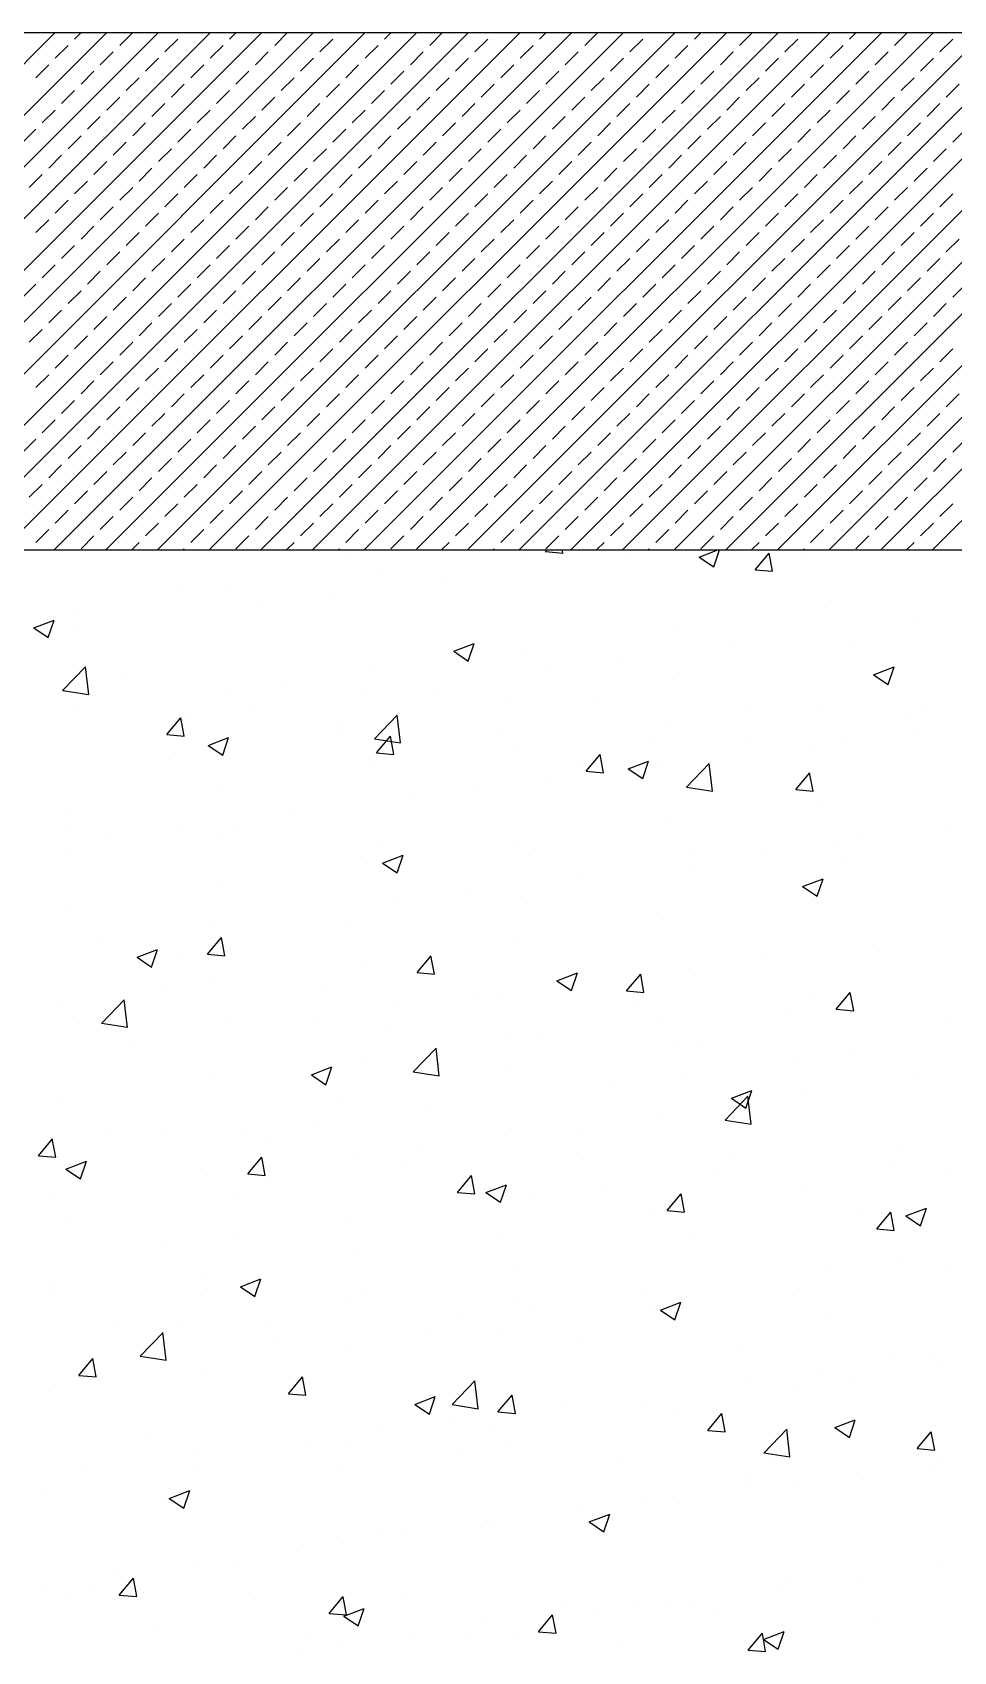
# Model space of a CAD drawing. Header units: millimetres. Extents: x 43168.9 to 43194.6, y -25545.1 to -25543.4.
# Drawn here: x 43181.8772 to 43181.9413, y -25544.8592 to -25544.7466 of the extents above; entities that cross this region are included whole.
import ezdxf

# ---------------------------------------------------------------- set-up
doc = ezdxf.new("R2010")
doc.units = ezdxf.units.MM
doc.header["$LTSCALE"] = 200
doc.linetypes.add('kesit_$0$HIDDEN2', pattern=[0.1875, 0.125, -0.0625])
for name, color, linetype in [('kesit_$0$izd-alt_sgh', 8, 'kesit_$0$HIDDEN2'), ('kolon-b.a_sgh', 6, 'Continuous'), ('tarama-betonarme_sgh', 223, 'Continuous'), ('tarama-zemin_sgh', 197, 'Continuous')]:
    doc.layers.add(name, color=color, linetype=linetype)

msp = doc.modelspace()

# ---------------------------------------------------------------- linework, layer by layer
at = {"layer": 'kesit_$0$izd-alt_sgh'}
msp.add_line((43181.05362, -25544.74656), (43183.01231, -25544.74656), dxfattribs=at)
at = {"layer": 'kolon-b.a_sgh'}
for p, q in [((43181.82564, -25544.74656), (43182.21364, -25544.74656)), ((43181.82564, -25544.78256), (43182.21364, -25544.78256))]:
    msp.add_line(p, q, dxfattribs=at)
at = {"layer": 'tarama-betonarme_sgh'}
for p, q in [((43181.84282, -25544.78256), (43181.87882, -25544.74656)), ((43181.84641, -25544.78256), (43181.88241, -25544.74656)), ((43181.85, -25544.78256), (43181.886, -25544.74656)), ((43181.8536, -25544.78256), (43181.8896, -25544.74656)), ((43181.85719, -25544.78256), (43181.89319, -25544.74656)), ((43181.86078, -25544.78256), (43181.89678, -25544.74656)), ((43181.86437, -25544.78256), (43181.90037, -25544.74656)), ((43181.86796, -25544.78256), (43181.90396, -25544.74656)), ((43181.87156, -25544.78256), (43181.90756, -25544.74656)), ((43181.87515, -25544.78256), (43181.91115, -25544.74656)), ((43181.87874, -25544.78256), (43181.91474, -25544.74656)), ((43181.88016, -25544.74702), (43181.88061, -25544.74656)), ((43181.88233, -25544.78256), (43181.91833, -25544.74656)), ((43181.8833, -25544.74747), (43181.8842, -25544.74657)), ((43181.88592, -25544.78256), (43181.92192, -25544.74656)), ((43181.88779, -25544.74657), (43181.8878, -25544.74656)), ((43181.88952, -25544.78256), (43181.92552, -25544.74656)), ((43181.89093, -25544.74702), (43181.89139, -25544.74656)), ((43181.89311, -25544.78256), (43181.92911, -25544.74656)), ((43181.89408, -25544.74747), (43181.89497, -25544.74657)), ((43181.8967, -25544.78256), (43181.9327, -25544.74656)), ((43181.89857, -25544.74657), (43181.89858, -25544.74656)), ((43181.90029, -25544.78256), (43181.93629, -25544.74656)), ((43181.90171, -25544.74702), (43181.90217, -25544.74656)), ((43181.90388, -25544.78256), (43181.93988, -25544.74656)), ((43181.90485, -25544.74747), (43181.90575, -25544.74657)), ((43181.90748, -25544.78256), (43181.94348, -25544.74656)), ((43181.90934, -25544.74657), (43181.90935, -25544.74656)), ((43181.91107, -25544.78256), (43181.94707, -25544.74656)), ((43181.91249, -25544.74702), (43181.91294, -25544.74656)), ((43181.91466, -25544.78256), (43181.95066, -25544.74656)), ((43181.91563, -25544.74747), (43181.91653, -25544.74657)), ((43181.91825, -25544.78256), (43181.95425, -25544.74656)), ((43181.92012, -25544.74657), (43181.92013, -25544.74656)), ((43181.92184, -25544.78256), (43181.95784, -25544.74656)), ((43181.92326, -25544.74702), (43181.92372, -25544.74656)), ((43181.92544, -25544.78256), (43181.96144, -25544.74656)), ((43181.9264, -25544.74747), (43181.9273, -25544.74657)), ((43181.92903, -25544.78256), (43181.96503, -25544.74656)), ((43181.9309, -25544.74657), (43181.9309, -25544.74656)), ((43181.93262, -25544.78256), (43181.96862, -25544.74656)), ((43181.93404, -25544.74702), (43181.9345, -25544.74656)), ((43181.93621, -25544.78256), (43181.97221, -25544.74656)), ((43181.93718, -25544.74747), (43181.93808, -25544.74657)), ((43181.93981, -25544.78256), (43181.97581, -25544.74656)), ((43181.87881, -25544.74836), (43181.87971, -25544.74747)), ((43181.88195, -25544.74881), (43181.88285, -25544.74792)), ((43181.88644, -25544.74792), (43181.88734, -25544.74702)), ((43181.88959, -25544.74836), (43181.89048, -25544.74747)), ((43181.89273, -25544.74881), (43181.89363, -25544.74792)), ((43181.89722, -25544.74792), (43181.89812, -25544.74702)), ((43181.90036, -25544.74836), (43181.90126, -25544.74747)), ((43181.90351, -25544.74881), (43181.9044, -25544.74792)), ((43181.908, -25544.74792), (43181.90889, -25544.74702)), ((43181.91114, -25544.74836), (43181.91204, -25544.74747)), ((43181.91428, -25544.74881), (43181.91518, -25544.74792)), ((43181.91877, -25544.74792), (43181.91967, -25544.74702)), ((43181.92191, -25544.74836), (43181.92281, -25544.74747)), ((43181.92506, -25544.74881), (43181.92596, -25544.74792)), ((43181.92955, -25544.74792), (43181.93045, -25544.74702)), ((43181.93269, -25544.74836), (43181.93359, -25544.74747)), ((43181.93583, -25544.74881), (43181.93673, -25544.74792)), ((43181.94032, -25544.74792), (43181.94122, -25544.74702)), ((43181.87746, -25544.74971), (43181.87836, -25544.74881)), ((43181.8851, -25544.74926), (43181.88599, -25544.74836)), ((43181.88824, -25544.74971), (43181.88914, -25544.74881)), ((43181.89587, -25544.74926), (43181.89677, -25544.74836)), ((43181.89902, -25544.74971), (43181.89991, -25544.74881)), ((43181.90665, -25544.74926), (43181.90755, -25544.74836)), ((43181.90979, -25544.74971), (43181.91069, -25544.74881)), ((43181.91742, -25544.74926), (43181.91832, -25544.74836)), ((43181.92057, -25544.74971), (43181.92147, -25544.74881)), ((43181.9282, -25544.74926), (43181.9291, -25544.74836)), ((43181.93134, -25544.74971), (43181.93224, -25544.74881)), ((43181.93898, -25544.74926), (43181.93988, -25544.74836)), ((43181.88061, -25544.75016), (43181.8815, -25544.74926)), ((43181.88375, -25544.75061), (43181.88465, -25544.74971)), ((43181.88689, -25544.75106), (43181.88779, -25544.75016)), ((43181.89138, -25544.75016), (43181.89228, -25544.74926)), ((43181.89453, -25544.75061), (43181.89542, -25544.74971)), ((43181.89767, -25544.75106), (43181.89857, -25544.75016)), ((43181.90216, -25544.75016), (43181.90306, -25544.74926)), ((43181.9053, -25544.75061), (43181.9062, -25544.74971)), ((43181.90844, -25544.75106), (43181.90934, -25544.75016)), ((43181.91293, -25544.75016), (43181.91383, -25544.74926)), ((43181.91608, -25544.75061), (43181.91698, -25544.74971)), ((43181.91922, -25544.75106), (43181.92012, -25544.75016)), ((43181.92371, -25544.75016), (43181.92461, -25544.74926)), ((43181.92685, -25544.75061), (43181.92775, -25544.74971)), ((43181.93, -25544.75106), (43181.9309, -25544.75016)), ((43181.93449, -25544.75016), (43181.93539, -25544.74926)), ((43181.93763, -25544.75061), (43181.93853, -25544.74971)), ((43181.94077, -25544.75106), (43181.94167, -25544.75016)), ((43181.87926, -25544.75151), (43181.88016, -25544.75061)), ((43181.8824, -25544.75196), (43181.8833, -25544.75106)), ((43181.89003, -25544.75151), (43181.89093, -25544.75061)), ((43181.89318, -25544.75196), (43181.89408, -25544.75106)), ((43181.90081, -25544.75151), (43181.90171, -25544.75061)), ((43181.90395, -25544.75196), (43181.90485, -25544.75106)), ((43181.91159, -25544.75151), (43181.91249, -25544.75061)), ((43181.91473, -25544.75196), (43181.91563, -25544.75106)), ((43181.92236, -25544.75151), (43181.92326, -25544.75061)), ((43181.92551, -25544.75196), (43181.9264, -25544.75106)), ((43181.93314, -25544.75151), (43181.93404, -25544.75061)), ((43181.93628, -25544.75196), (43181.93718, -25544.75106)), ((43181.87791, -25544.75285), (43181.87881, -25544.75196)), ((43181.88105, -25544.7533), (43181.88195, -25544.75241)), ((43181.88554, -25544.75241), (43181.88644, -25544.75151)), ((43181.88869, -25544.75285), (43181.88959, -25544.75196)), ((43181.89183, -25544.7533), (43181.89273, -25544.75241)), ((43181.89632, -25544.75241), (43181.89722, -25544.75151)), ((43181.89946, -25544.75285), (43181.90036, -25544.75196)), ((43181.90261, -25544.7533), (43181.90351, -25544.75241)), ((43181.9071, -25544.75241), (43181.908, -25544.75151)), ((43181.91024, -25544.75285), (43181.91114, -25544.75196)), ((43181.91338, -25544.7533), (43181.91428, -25544.75241)), ((43181.91787, -25544.75241), (43181.91877, -25544.75151)), ((43181.92102, -25544.75285), (43181.92191, -25544.75196)), ((43181.92416, -25544.7533), (43181.92506, -25544.75241)), ((43181.92865, -25544.75241), (43181.92955, -25544.75151)), ((43181.93179, -25544.75285), (43181.93269, -25544.75196)), ((43181.93494, -25544.7533), (43181.93583, -25544.75241)), ((43181.93943, -25544.75241), (43181.94032, -25544.75151)), ((43181.87656, -25544.7542), (43181.87746, -25544.7533)), ((43181.8842, -25544.75375), (43181.8851, -25544.75285)), ((43181.88734, -25544.7542), (43181.88824, -25544.7533)), ((43181.89497, -25544.75375), (43181.89587, -25544.75285)), ((43181.89812, -25544.7542), (43181.89902, -25544.7533)), ((43181.90575, -25544.75375), (43181.90665, -25544.75285)), ((43181.90889, -25544.7542), (43181.90979, -25544.7533)), ((43181.91653, -25544.75375), (43181.91742, -25544.75285)), ((43181.91967, -25544.7542), (43181.92057, -25544.7533)), ((43181.9273, -25544.75375), (43181.9282, -25544.75285)), ((43181.93045, -25544.7542), (43181.93134, -25544.7533)), ((43181.93808, -25544.75375), (43181.93898, -25544.75285)), ((43181.94122, -25544.7542), (43181.94212, -25544.7533)), ((43181.87971, -25544.75465), (43181.88061, -25544.75375)), ((43181.88285, -25544.7551), (43181.88375, -25544.7542)), ((43181.88599, -25544.75555), (43181.88689, -25544.75465)), ((43181.89048, -25544.75465), (43181.89138, -25544.75375)), ((43181.89363, -25544.7551), (43181.89453, -25544.7542)), ((43181.89677, -25544.75555), (43181.89767, -25544.75465)), ((43181.90126, -25544.75465), (43181.90216, -25544.75375)), ((43181.9044, -25544.7551), (43181.9053, -25544.7542)), ((43181.90755, -25544.75555), (43181.90844, -25544.75465)), ((43181.91204, -25544.75465), (43181.91293, -25544.75375)), ((43181.91518, -25544.7551), (43181.91608, -25544.7542)), ((43181.91832, -25544.75555), (43181.91922, -25544.75465)), ((43181.92281, -25544.75465), (43181.92371, -25544.75375)), ((43181.92596, -25544.7551), (43181.92685, -25544.7542)), ((43181.9291, -25544.75555), (43181.93, -25544.75465)), ((43181.93359, -25544.75465), (43181.93449, -25544.75375)), ((43181.93673, -25544.7551), (43181.93763, -25544.7542)), ((43181.93988, -25544.75555), (43181.94077, -25544.75465)), ((43181.87836, -25544.756), (43181.87926, -25544.7551)), ((43181.8815, -25544.75645), (43181.8824, -25544.75555)), ((43181.88914, -25544.756), (43181.89003, -25544.7551)), ((43181.89228, -25544.75645), (43181.89318, -25544.75555)), ((43181.89991, -25544.756), (43181.90081, -25544.7551)), ((43181.90306, -25544.75645), (43181.90395, -25544.75555)), ((43181.91069, -25544.756), (43181.91159, -25544.7551)), ((43181.91383, -25544.75645), (43181.91473, -25544.75555)), ((43181.92147, -25544.756), (43181.92236, -25544.7551)), ((43181.92461, -25544.75645), (43181.92551, -25544.75555)), ((43181.93224, -25544.756), (43181.93314, -25544.7551)), ((43181.93539, -25544.75645), (43181.93628, -25544.75555)), ((43181.87701, -25544.75734), (43181.87791, -25544.75645)), ((43181.88016, -25544.75779), (43181.88105, -25544.7569)), ((43181.88465, -25544.7569), (43181.88554, -25544.756)), ((43181.88779, -25544.75734), (43181.88869, -25544.75645)), ((43181.89093, -25544.75779), (43181.89183, -25544.7569)), ((43181.89542, -25544.7569), (43181.89632, -25544.756)), ((43181.89857, -25544.75734), (43181.89946, -25544.75645)), ((43181.90171, -25544.75779), (43181.90261, -25544.7569)), ((43181.9062, -25544.7569), (43181.9071, -25544.756)), ((43181.90934, -25544.75734), (43181.91024, -25544.75645)), ((43181.91249, -25544.75779), (43181.91338, -25544.7569)), ((43181.91698, -25544.7569), (43181.91787, -25544.756)), ((43181.92012, -25544.75734), (43181.92102, -25544.75645)), ((43181.92326, -25544.75779), (43181.92416, -25544.7569)), ((43181.92775, -25544.7569), (43181.92865, -25544.756)), ((43181.9309, -25544.75734), (43181.93179, -25544.75645)), ((43181.93404, -25544.75779), (43181.93494, -25544.7569)), ((43181.93853, -25544.7569), (43181.93943, -25544.756)), ((43181.8833, -25544.75824), (43181.8842, -25544.75734)), ((43181.88644, -25544.75869), (43181.88734, -25544.75779)), ((43181.89408, -25544.75824), (43181.89497, -25544.75734)), ((43181.89722, -25544.75869), (43181.89812, -25544.75779)), ((43181.90485, -25544.75824), (43181.90575, -25544.75734)), ((43181.908, -25544.75869), (43181.90889, -25544.75779)), ((43181.91563, -25544.75824), (43181.91653, -25544.75734)), ((43181.91877, -25544.75869), (43181.91967, -25544.75779)), ((43181.9264, -25544.75824), (43181.9273, -25544.75734)), ((43181.92955, -25544.75869), (43181.93045, -25544.75779)), ((43181.93718, -25544.75824), (43181.93808, -25544.75734)), ((43181.94032, -25544.75869), (43181.94122, -25544.75779)), ((43181.87881, -25544.75914), (43181.87971, -25544.75824)), ((43181.88195, -25544.75959), (43181.88285, -25544.75869)), ((43181.8851, -25544.76004), (43181.88599, -25544.75914)), ((43181.88959, -25544.75914), (43181.89048, -25544.75824)), ((43181.89273, -25544.75959), (43181.89363, -25544.75869)), ((43181.89587, -25544.76004), (43181.89677, -25544.75914)), ((43181.90036, -25544.75914), (43181.90126, -25544.75824)), ((43181.90351, -25544.75959), (43181.9044, -25544.75869)), ((43181.90665, -25544.76004), (43181.90755, -25544.75914)), ((43181.91114, -25544.75914), (43181.91204, -25544.75824)), ((43181.91428, -25544.75959), (43181.91518, -25544.75869)), ((43181.91742, -25544.76004), (43181.91832, -25544.75914)), ((43181.92191, -25544.75914), (43181.92281, -25544.75824)), ((43181.92506, -25544.75959), (43181.92596, -25544.75869)), ((43181.9282, -25544.76004), (43181.9291, -25544.75914)), ((43181.93269, -25544.75914), (43181.93359, -25544.75824)), ((43181.93583, -25544.75959), (43181.93673, -25544.75869)), ((43181.93898, -25544.76004), (43181.93988, -25544.75914)), ((43181.87746, -25544.76049), (43181.87836, -25544.75959)), ((43181.88061, -25544.76094), (43181.8815, -25544.76004)), ((43181.88824, -25544.76049), (43181.88914, -25544.75959)), ((43181.89138, -25544.76094), (43181.89228, -25544.76004)), ((43181.89902, -25544.76049), (43181.89991, -25544.75959)), ((43181.90216, -25544.76094), (43181.90306, -25544.76004)), ((43181.90979, -25544.76049), (43181.91069, -25544.75959)), ((43181.91293, -25544.76094), (43181.91383, -25544.76004)), ((43181.92057, -25544.76049), (43181.92147, -25544.75959)), ((43181.92371, -25544.76094), (43181.92461, -25544.76004)), ((43181.93134, -25544.76049), (43181.93224, -25544.75959)), ((43181.93449, -25544.76094), (43181.93539, -25544.76004)), ((43181.87926, -25544.76228), (43181.88016, -25544.76139)), ((43181.88375, -25544.76139), (43181.88465, -25544.76049)), ((43181.88689, -25544.76183), (43181.88779, -25544.76094)), ((43181.89003, -25544.76228), (43181.89093, -25544.76139)), ((43181.89453, -25544.76139), (43181.89542, -25544.76049)), ((43181.89767, -25544.76183), (43181.89857, -25544.76094)), ((43181.90081, -25544.76228), (43181.90171, -25544.76139)), ((43181.9053, -25544.76139), (43181.9062, -25544.76049)), ((43181.90844, -25544.76183), (43181.90934, -25544.76094)), ((43181.91159, -25544.76228), (43181.91249, -25544.76139)), ((43181.91608, -25544.76139), (43181.91698, -25544.76049)), ((43181.91922, -25544.76183), (43181.92012, -25544.76094)), ((43181.92236, -25544.76228), (43181.92326, -25544.76139)), ((43181.92685, -25544.76139), (43181.92775, -25544.76049)), ((43181.93, -25544.76183), (43181.9309, -25544.76094)), ((43181.93314, -25544.76228), (43181.93404, -25544.76139)), ((43181.93763, -25544.76139), (43181.93853, -25544.76049)), ((43181.94077, -25544.76183), (43181.94167, -25544.76094)), ((43181.87791, -25544.76363), (43181.87881, -25544.76273)), ((43181.8824, -25544.76273), (43181.8833, -25544.76183)), ((43181.88554, -25544.76318), (43181.88644, -25544.76228)), ((43181.88869, -25544.76363), (43181.88959, -25544.76273)), ((43181.89318, -25544.76273), (43181.89408, -25544.76183)), ((43181.89632, -25544.76318), (43181.89722, -25544.76228)), ((43181.89946, -25544.76363), (43181.90036, -25544.76273)), ((43181.90395, -25544.76273), (43181.90485, -25544.76183)), ((43181.9071, -25544.76318), (43181.908, -25544.76228)), ((43181.91024, -25544.76363), (43181.91114, -25544.76273)), ((43181.91473, -25544.76273), (43181.91563, -25544.76183)), ((43181.91787, -25544.76318), (43181.91877, -25544.76228)), ((43181.92102, -25544.76363), (43181.92191, -25544.76273)), ((43181.92551, -25544.76273), (43181.9264, -25544.76183)), ((43181.92865, -25544.76318), (43181.92955, -25544.76228)), ((43181.93179, -25544.76363), (43181.93269, -25544.76273)), ((43181.93628, -25544.76273), (43181.93718, -25544.76183)), ((43181.93943, -25544.76318), (43181.94032, -25544.76228)), ((43181.88105, -25544.76408), (43181.88195, -25544.76318)), ((43181.8842, -25544.76453), (43181.8851, -25544.76363)), ((43181.89183, -25544.76408), (43181.89273, -25544.76318)), ((43181.89497, -25544.76453), (43181.89587, -25544.76363)), ((43181.90261, -25544.76408), (43181.90351, -25544.76318)), ((43181.90575, -25544.76453), (43181.90665, -25544.76363)), ((43181.91338, -25544.76408), (43181.91428, -25544.76318)), ((43181.91653, -25544.76453), (43181.91742, -25544.76363)), ((43181.92416, -25544.76408), (43181.92506, -25544.76318)), ((43181.9273, -25544.76453), (43181.9282, -25544.76363)), ((43181.93494, -25544.76408), (43181.93583, -25544.76318)), ((43181.93808, -25544.76453), (43181.93898, -25544.76363)), ((43181.87656, -25544.76498), (43181.87746, -25544.76408)), ((43181.87971, -25544.76543), (43181.88061, -25544.76453)), ((43181.88285, -25544.76588), (43181.88375, -25544.76498)), ((43181.88734, -25544.76498), (43181.88824, -25544.76408)), ((43181.89048, -25544.76543), (43181.89138, -25544.76453)), ((43181.89363, -25544.76588), (43181.89453, -25544.76498)), ((43181.89812, -25544.76498), (43181.89902, -25544.76408)), ((43181.90126, -25544.76543), (43181.90216, -25544.76453)), ((43181.9044, -25544.76588), (43181.9053, -25544.76498)), ((43181.90889, -25544.76498), (43181.90979, -25544.76408)), ((43181.91204, -25544.76543), (43181.91293, -25544.76453)), ((43181.91518, -25544.76588), (43181.91608, -25544.76498)), ((43181.91967, -25544.76498), (43181.92057, -25544.76408)), ((43181.92281, -25544.76543), (43181.92371, -25544.76453)), ((43181.92596, -25544.76588), (43181.92685, -25544.76498)), ((43181.93045, -25544.76498), (43181.93134, -25544.76408)), ((43181.93359, -25544.76543), (43181.93449, -25544.76453)), ((43181.93673, -25544.76588), (43181.93763, -25544.76498)), ((43181.94122, -25544.76498), (43181.94212, -25544.76408)), ((43181.87836, -25544.76677), (43181.87926, -25544.76588)), ((43181.88599, -25544.76632), (43181.88689, -25544.76543)), ((43181.88914, -25544.76677), (43181.89003, -25544.76588)), ((43181.89677, -25544.76632), (43181.89767, -25544.76543)), ((43181.89991, -25544.76677), (43181.90081, -25544.76588)), ((43181.90755, -25544.76632), (43181.90844, -25544.76543)), ((43181.91069, -25544.76677), (43181.91159, -25544.76588)), ((43181.91832, -25544.76632), (43181.91922, -25544.76543)), ((43181.92147, -25544.76677), (43181.92236, -25544.76588)), ((43181.9291, -25544.76632), (43181.93, -25544.76543)), ((43181.93224, -25544.76677), (43181.93314, -25544.76588)), ((43181.93988, -25544.76632), (43181.94077, -25544.76543)), ((43181.87701, -25544.76812), (43181.87791, -25544.76722)), ((43181.8815, -25544.76722), (43181.8824, -25544.76632)), ((43181.88465, -25544.76767), (43181.88554, -25544.76677)), ((43181.88779, -25544.76812), (43181.88869, -25544.76722)), ((43181.89228, -25544.76722), (43181.89318, -25544.76632)), ((43181.89542, -25544.76767), (43181.89632, -25544.76677)), ((43181.89857, -25544.76812), (43181.89946, -25544.76722)), ((43181.90306, -25544.76722), (43181.90395, -25544.76632)), ((43181.9062, -25544.76767), (43181.9071, -25544.76677)), ((43181.90934, -25544.76812), (43181.91024, -25544.76722)), ((43181.91383, -25544.76722), (43181.91473, -25544.76632)), ((43181.91698, -25544.76767), (43181.91787, -25544.76677)), ((43181.92012, -25544.76812), (43181.92102, -25544.76722)), ((43181.92461, -25544.76722), (43181.92551, -25544.76632)), ((43181.92775, -25544.76767), (43181.92865, -25544.76677)), ((43181.9309, -25544.76812), (43181.93179, -25544.76722)), ((43181.93539, -25544.76722), (43181.93628, -25544.76632)), ((43181.93853, -25544.76767), (43181.93943, -25544.76677)), ((43181.88016, -25544.76857), (43181.88105, -25544.76767)), ((43181.8833, -25544.76902), (43181.8842, -25544.76812)), ((43181.89093, -25544.76857), (43181.89183, -25544.76767)), ((43181.89408, -25544.76902), (43181.89497, -25544.76812)), ((43181.90171, -25544.76857), (43181.90261, -25544.76767)), ((43181.90485, -25544.76902), (43181.90575, -25544.76812)), ((43181.91249, -25544.76857), (43181.91338, -25544.76767)), ((43181.91563, -25544.76902), (43181.91653, -25544.76812)), ((43181.92326, -25544.76857), (43181.92416, -25544.76767)), ((43181.9264, -25544.76902), (43181.9273, -25544.76812)), ((43181.93404, -25544.76857), (43181.93494, -25544.76767)), ((43181.93718, -25544.76902), (43181.93808, -25544.76812)), ((43181.87881, -25544.76992), (43181.87971, -25544.76902)), ((43181.88195, -25544.77037), (43181.88285, -25544.76947)), ((43181.88644, -25544.76947), (43181.88734, -25544.76857)), ((43181.88959, -25544.76992), (43181.89048, -25544.76902)), ((43181.89273, -25544.77037), (43181.89363, -25544.76947)), ((43181.89722, -25544.76947), (43181.89812, -25544.76857)), ((43181.90036, -25544.76992), (43181.90126, -25544.76902)), ((43181.90351, -25544.77037), (43181.9044, -25544.76947)), ((43181.908, -25544.76947), (43181.90889, -25544.76857)), ((43181.91114, -25544.76992), (43181.91204, -25544.76902)), ((43181.91428, -25544.77037), (43181.91518, -25544.76947)), ((43181.91877, -25544.76947), (43181.91967, -25544.76857)), ((43181.92191, -25544.76992), (43181.92281, -25544.76902)), ((43181.92506, -25544.77037), (43181.92596, -25544.76947)), ((43181.92955, -25544.76947), (43181.93045, -25544.76857)), ((43181.93269, -25544.76992), (43181.93359, -25544.76902)), ((43181.93583, -25544.77037), (43181.93673, -25544.76947)), ((43181.94032, -25544.76947), (43181.94122, -25544.76857)), ((43181.87746, -25544.77126), (43181.87836, -25544.77037)), ((43181.8851, -25544.77081), (43181.88599, -25544.76992)), ((43181.88824, -25544.77126), (43181.88914, -25544.77037)), ((43181.89587, -25544.77081), (43181.89677, -25544.76992)), ((43181.89902, -25544.77126), (43181.89991, -25544.77037)), ((43181.90665, -25544.77081), (43181.90755, -25544.76992)), ((43181.90979, -25544.77126), (43181.91069, -25544.77037)), ((43181.91742, -25544.77081), (43181.91832, -25544.76992)), ((43181.92057, -25544.77126), (43181.92147, -25544.77037)), ((43181.9282, -25544.77081), (43181.9291, -25544.76992)), ((43181.93134, -25544.77126), (43181.93224, -25544.77037)), ((43181.93898, -25544.77081), (43181.93988, -25544.76992)), ((43181.88061, -25544.77171), (43181.8815, -25544.77081)), ((43181.88375, -25544.77216), (43181.88465, -25544.77126)), ((43181.88689, -25544.77261), (43181.88779, -25544.77171)), ((43181.89138, -25544.77171), (43181.89228, -25544.77081)), ((43181.89453, -25544.77216), (43181.89542, -25544.77126)), ((43181.89767, -25544.77261), (43181.89857, -25544.77171)), ((43181.90216, -25544.77171), (43181.90306, -25544.77081)), ((43181.9053, -25544.77216), (43181.9062, -25544.77126)), ((43181.90844, -25544.77261), (43181.90934, -25544.77171)), ((43181.91293, -25544.77171), (43181.91383, -25544.77081)), ((43181.91608, -25544.77216), (43181.91698, -25544.77126)), ((43181.91922, -25544.77261), (43181.92012, -25544.77171)), ((43181.92371, -25544.77171), (43181.92461, -25544.77081)), ((43181.92685, -25544.77216), (43181.92775, -25544.77126)), ((43181.93, -25544.77261), (43181.9309, -25544.77171)), ((43181.93449, -25544.77171), (43181.93539, -25544.77081)), ((43181.93763, -25544.77216), (43181.93853, -25544.77126)), ((43181.94077, -25544.77261), (43181.94167, -25544.77171)), ((43181.87926, -25544.77306), (43181.88016, -25544.77216)), ((43181.8824, -25544.77351), (43181.8833, -25544.77261)), ((43181.89003, -25544.77306), (43181.89093, -25544.77216)), ((43181.89318, -25544.77351), (43181.89408, -25544.77261)), ((43181.90081, -25544.77306), (43181.90171, -25544.77216)), ((43181.90395, -25544.77351), (43181.90485, -25544.77261)), ((43181.91159, -25544.77306), (43181.91249, -25544.77216)), ((43181.91473, -25544.77351), (43181.91563, -25544.77261)), ((43181.92236, -25544.77306), (43181.92326, -25544.77216)), ((43181.92551, -25544.77351), (43181.9264, -25544.77261)), ((43181.93314, -25544.77306), (43181.93404, -25544.77216)), ((43181.93628, -25544.77351), (43181.93718, -25544.77261)), ((43181.87791, -25544.77441), (43181.87881, -25544.77351)), ((43181.88105, -25544.77486), (43181.88195, -25544.77396)), ((43181.88554, -25544.77396), (43181.88644, -25544.77306)), ((43181.88869, -25544.77441), (43181.88959, -25544.77351)), ((43181.89183, -25544.77486), (43181.89273, -25544.77396)), ((43181.89632, -25544.77396), (43181.89722, -25544.77306)), ((43181.89946, -25544.77441), (43181.90036, -25544.77351)), ((43181.90261, -25544.77486), (43181.90351, -25544.77396)), ((43181.9071, -25544.77396), (43181.908, -25544.77306)), ((43181.91024, -25544.77441), (43181.91114, -25544.77351)), ((43181.91338, -25544.77486), (43181.91428, -25544.77396)), ((43181.91787, -25544.77396), (43181.91877, -25544.77306)), ((43181.92102, -25544.77441), (43181.92191, -25544.77351)), ((43181.92416, -25544.77486), (43181.92506, -25544.77396)), ((43181.92865, -25544.77396), (43181.92955, -25544.77306)), ((43181.93179, -25544.77441), (43181.93269, -25544.77351)), ((43181.93494, -25544.77486), (43181.93583, -25544.77396)), ((43181.93943, -25544.77396), (43181.94032, -25544.77306)), ((43181.87656, -25544.77575), (43181.87746, -25544.77486)), ((43181.8842, -25544.7753), (43181.8851, -25544.77441)), ((43181.88734, -25544.77575), (43181.88824, -25544.77486)), ((43181.89497, -25544.7753), (43181.89587, -25544.77441)), ((43181.89812, -25544.77575), (43181.89902, -25544.77486)), ((43181.90575, -25544.7753), (43181.90665, -25544.77441)), ((43181.90889, -25544.77575), (43181.90979, -25544.77486)), ((43181.91653, -25544.7753), (43181.91742, -25544.77441)), ((43181.91967, -25544.77575), (43181.92057, -25544.77486)), ((43181.9273, -25544.7753), (43181.9282, -25544.77441)), ((43181.93045, -25544.77575), (43181.93134, -25544.77486)), ((43181.93808, -25544.7753), (43181.93898, -25544.77441)), ((43181.94122, -25544.77575), (43181.94212, -25544.77486)), ((43181.87971, -25544.7762), (43181.88061, -25544.7753)), ((43181.88285, -25544.77665), (43181.88375, -25544.77575)), ((43181.88599, -25544.7771), (43181.88689, -25544.7762)), ((43181.89048, -25544.7762), (43181.89138, -25544.7753)), ((43181.89363, -25544.77665), (43181.89453, -25544.77575)), ((43181.89677, -25544.7771), (43181.89767, -25544.7762)), ((43181.90126, -25544.7762), (43181.90216, -25544.7753)), ((43181.9044, -25544.77665), (43181.9053, -25544.77575)), ((43181.90755, -25544.7771), (43181.90844, -25544.7762)), ((43181.91204, -25544.7762), (43181.91293, -25544.7753)), ((43181.91518, -25544.77665), (43181.91608, -25544.77575)), ((43181.91832, -25544.7771), (43181.91922, -25544.7762)), ((43181.92281, -25544.7762), (43181.92371, -25544.7753)), ((43181.92596, -25544.77665), (43181.92685, -25544.77575)), ((43181.9291, -25544.7771), (43181.93, -25544.7762)), ((43181.93359, -25544.7762), (43181.93449, -25544.7753)), ((43181.93673, -25544.77665), (43181.93763, -25544.77575)), ((43181.93988, -25544.7771), (43181.94077, -25544.7762)), ((43181.87836, -25544.77755), (43181.87926, -25544.77665)), ((43181.8815, -25544.778), (43181.8824, -25544.7771)), ((43181.88914, -25544.77755), (43181.89003, -25544.77665)), ((43181.89228, -25544.778), (43181.89318, -25544.7771)), ((43181.89991, -25544.77755), (43181.90081, -25544.77665)), ((43181.90306, -25544.778), (43181.90395, -25544.7771)), ((43181.91069, -25544.77755), (43181.91159, -25544.77665)), ((43181.91383, -25544.778), (43181.91473, -25544.7771)), ((43181.92147, -25544.77755), (43181.92236, -25544.77665)), ((43181.92461, -25544.778), (43181.92551, -25544.7771)), ((43181.93224, -25544.77755), (43181.93314, -25544.77665)), ((43181.93539, -25544.778), (43181.93628, -25544.7771)), ((43181.87701, -25544.7789), (43181.87791, -25544.778)), ((43181.88016, -25544.77935), (43181.88105, -25544.77845)), ((43181.88465, -25544.77845), (43181.88554, -25544.77755)), ((43181.88779, -25544.7789), (43181.88869, -25544.778)), ((43181.89093, -25544.77935), (43181.89183, -25544.77845)), ((43181.89542, -25544.77845), (43181.89632, -25544.77755)), ((43181.89857, -25544.7789), (43181.89946, -25544.778)), ((43181.90171, -25544.77935), (43181.90261, -25544.77845)), ((43181.9062, -25544.77845), (43181.9071, -25544.77755)), ((43181.90934, -25544.7789), (43181.91024, -25544.778)), ((43181.91249, -25544.77935), (43181.91338, -25544.77845)), ((43181.91698, -25544.77845), (43181.91787, -25544.77755)), ((43181.92012, -25544.7789), (43181.92102, -25544.778)), ((43181.92326, -25544.77935), (43181.92416, -25544.77845)), ((43181.92775, -25544.77845), (43181.92865, -25544.77755)), ((43181.9309, -25544.7789), (43181.93179, -25544.778)), ((43181.93404, -25544.77935), (43181.93494, -25544.77845)), ((43181.93853, -25544.77845), (43181.93943, -25544.77755)), ((43181.8833, -25544.7798), (43181.8842, -25544.7789)), ((43181.88644, -25544.78024), (43181.88734, -25544.77935)), ((43181.89408, -25544.7798), (43181.89497, -25544.7789)), ((43181.89722, -25544.78024), (43181.89812, -25544.77935)), ((43181.90485, -25544.7798), (43181.90575, -25544.7789)), ((43181.908, -25544.78024), (43181.90889, -25544.77935)), ((43181.91563, -25544.7798), (43181.91653, -25544.7789)), ((43181.91877, -25544.78024), (43181.91967, -25544.77935)), ((43181.9264, -25544.7798), (43181.9273, -25544.7789)), ((43181.92955, -25544.78024), (43181.93045, -25544.77935)), ((43181.93718, -25544.7798), (43181.93808, -25544.7789)), ((43181.94032, -25544.78024), (43181.94122, -25544.77935)), ((43181.87881, -25544.78069), (43181.87971, -25544.7798)), ((43181.88195, -25544.78114), (43181.88285, -25544.78024)), ((43181.8851, -25544.78159), (43181.88599, -25544.78069)), ((43181.88959, -25544.78069), (43181.89048, -25544.7798)), ((43181.89273, -25544.78114), (43181.89363, -25544.78024)), ((43181.89587, -25544.78159), (43181.89677, -25544.78069)), ((43181.90036, -25544.78069), (43181.90126, -25544.7798)), ((43181.90351, -25544.78114), (43181.9044, -25544.78024)), ((43181.90665, -25544.78159), (43181.90755, -25544.78069)), ((43181.91114, -25544.78069), (43181.91204, -25544.7798)), ((43181.91428, -25544.78114), (43181.91518, -25544.78024)), ((43181.91742, -25544.78159), (43181.91832, -25544.78069)), ((43181.92191, -25544.78069), (43181.92281, -25544.7798)), ((43181.92506, -25544.78114), (43181.92596, -25544.78024)), ((43181.9282, -25544.78159), (43181.9291, -25544.78069)), ((43181.93269, -25544.78069), (43181.93359, -25544.7798)), ((43181.93583, -25544.78114), (43181.93673, -25544.78024)), ((43181.93898, -25544.78159), (43181.93988, -25544.78069)), ((43181.87746, -25544.78204), (43181.87836, -25544.78114)), ((43181.88061, -25544.78249), (43181.8815, -25544.78159)), ((43181.88824, -25544.78204), (43181.88914, -25544.78114)), ((43181.89138, -25544.78249), (43181.89228, -25544.78159)), ((43181.89902, -25544.78204), (43181.89991, -25544.78114)), ((43181.90216, -25544.78249), (43181.90306, -25544.78159)), ((43181.90979, -25544.78204), (43181.91069, -25544.78114)), ((43181.91293, -25544.78249), (43181.91383, -25544.78159)), ((43181.92057, -25544.78204), (43181.92147, -25544.78114)), ((43181.92371, -25544.78249), (43181.92461, -25544.78159)), ((43181.93134, -25544.78204), (43181.93224, -25544.78114)), ((43181.93449, -25544.78249), (43181.93539, -25544.78159)), ((43181.88413, -25544.78256), (43181.88465, -25544.78204)), ((43181.88772, -25544.78256), (43181.88779, -25544.78249)), ((43181.8949, -25544.78256), (43181.89542, -25544.78204)), ((43181.8985, -25544.78256), (43181.89857, -25544.78249)), ((43181.90568, -25544.78256), (43181.9062, -25544.78204)), ((43181.90927, -25544.78256), (43181.90934, -25544.78249)), ((43181.91646, -25544.78256), (43181.91698, -25544.78204)), ((43181.92005, -25544.78256), (43181.92012, -25544.78249)), ((43181.92723, -25544.78256), (43181.92775, -25544.78204)), ((43181.93083, -25544.78256), (43181.9309, -25544.78249)), ((43181.93801, -25544.78256), (43181.93853, -25544.78204))]:
    msp.add_line(p, q, dxfattribs=at)
at = {"layer": 'tarama-zemin_sgh'}
for p, q in [((43181.89937, -25544.78301), (43181.89937, -25544.78301)), ((43181.91157, -25544.78274), (43181.91157, -25544.78274)), ((43181.9129, -25544.78267), (43181.91299, -25544.78256)), ((43181.9129, -25544.78267), (43181.91412, -25544.78278)), ((43181.91411, -25544.78278), (43181.91407, -25544.78256)), ((43181.9202, -25544.78259), (43181.9202, -25544.78259)), ((43181.92359, -25544.78306), (43181.92489, -25544.78256)), ((43181.9246, -25544.78374), (43181.925, -25544.78256)), ((43181.92748, -25544.78394), (43181.92846, -25544.78278)), ((43181.92869, -25544.78405), (43181.92845, -25544.78278)), ((43181.9013, -25544.78405), (43181.9013, -25544.78405)), ((43181.9186, -25544.78301), (43181.9186, -25544.78301)), ((43181.92359, -25544.78306), (43181.9246, -25544.78374)), ((43181.92748, -25544.78394), (43181.92869, -25544.78405)), ((43181.93105, -25544.78305), (43181.93105, -25544.78305)), ((43181.88752, -25544.78504), (43181.88752, -25544.78504)), ((43181.90577, -25544.7847), (43181.90577, -25544.7847)), ((43181.89087, -25544.78548), (43181.89087, -25544.78548)), ((43181.89298, -25544.78638), (43181.89298, -25544.78638)), ((43181.89807, -25544.78571), (43181.89807, -25544.78571)), ((43181.87732, -25544.78798), (43181.87874, -25544.78744)), ((43181.87833, -25544.78866), (43181.87874, -25544.78744)), ((43181.88032, -25544.787), (43181.88032, -25544.787)), ((43181.93231, -25544.78655), (43181.93231, -25544.78655)), ((43181.87732, -25544.78798), (43181.87833, -25544.78866)), ((43181.88015, -25544.78807), (43181.88015, -25544.78807)), ((43181.92187, -25544.78799), (43181.92187, -25544.78799)), ((43181.93887, -25544.78765), (43181.93887, -25544.78765)), ((43181.90652, -25544.78961), (43181.90794, -25544.78906)), ((43181.90652, -25544.78961), (43181.90753, -25544.79029)), ((43181.90753, -25544.79029), (43181.90794, -25544.78906)), ((43181.91132, -25544.78951), (43181.91132, -25544.78951)), ((43181.92604, -25544.78934), (43181.92604, -25544.78934)), ((43181.93408, -25544.78903), (43181.93408, -25544.78903)), ((43181.87933, -25544.79234), (43181.88092, -25544.79069)), ((43181.88114, -25544.79262), (43181.88092, -25544.79069)), ((43181.90106, -25544.79081), (43181.90106, -25544.79081)), ((43181.91834, -25544.79036), (43181.91834, -25544.79036)), ((43181.93572, -25544.79124), (43181.93714, -25544.79069)), ((43181.93673, -25544.79192), (43181.93714, -25544.79069)), ((43181.8837, -25544.7916), (43181.8837, -25544.7916)), ((43181.91325, -25544.79103), (43181.91325, -25544.79103)), ((43181.92223, -25544.79106), (43181.92223, -25544.79106)), ((43181.93572, -25544.79124), (43181.93673, -25544.79192)), ((43181.87933, -25544.79234), (43181.88114, -25544.79262)), ((43181.89062, -25544.79224), (43181.89062, -25544.79224)), ((43181.89455, -25544.79206), (43181.89455, -25544.79206)), ((43181.90042, -25544.79272), (43181.90042, -25544.79272)), ((43181.90539, -25544.79252), (43181.90539, -25544.79252)), ((43181.91038, -25544.7931), (43181.91038, -25544.7931)), ((43181.91624, -25544.79298), (43181.91624, -25544.79298)), ((43181.88007, -25544.79376), (43181.88007, -25544.79376)), ((43181.88657, -25544.7954), (43181.88755, -25544.79424)), ((43181.88778, -25544.79551), (43181.88755, -25544.79424)), ((43181.89272, -25544.79373), (43181.89272, -25544.79373)), ((43181.90102, -25544.7957), (43181.9026, -25544.79405)), ((43181.90283, -25544.79598), (43181.9026, -25544.79405)), ((43181.92709, -25544.79344), (43181.92709, -25544.79344)), ((43181.93206, -25544.79332), (43181.93206, -25544.79332)), ((43181.93794, -25544.79389), (43181.93794, -25544.79389)), ((43181.93895, -25544.79349), (43181.93895, -25544.79349)), ((43181.88764, -25544.7944), (43181.88764, -25544.7944)), ((43181.88798, -25544.79433), (43181.88798, -25544.79433)), ((43181.89853, -25544.79513), (43181.89853, -25544.79513)), ((43181.89883, -25544.79479), (43181.89883, -25544.79479)), ((43181.90968, -25544.79525), (43181.90968, -25544.79525)), ((43181.92163, -25544.79475), (43181.92163, -25544.79475)), ((43181.93861, -25544.795), (43181.93861, -25544.795)), ((43181.88657, -25544.7954), (43181.88779, -25544.79551)), ((43181.88945, -25544.79616), (43181.89087, -25544.79562)), ((43181.88945, -25544.79616), (43181.89046, -25544.79685)), ((43181.89046, -25544.79685), (43181.89087, -25544.79562)), ((43181.90102, -25544.7957), (43181.90283, -25544.79598)), ((43181.90115, -25544.79668), (43181.90213, -25544.79551)), ((43181.90236, -25544.79679), (43181.90212, -25544.79551)), ((43181.91107, -25544.79627), (43181.91107, -25544.79627)), ((43181.92053, -25544.79571), (43181.92053, -25544.79571)), ((43181.9271, -25544.79553), (43181.9271, -25544.79553)), ((43181.93137, -25544.79616), (43181.93137, -25544.79616)), ((43181.93352, -25544.79567), (43181.93352, -25544.79567)), ((43181.88668, -25544.79717), (43181.88668, -25544.79717)), ((43181.90081, -25544.79757), (43181.90081, -25544.79757)), ((43181.90115, -25544.79668), (43181.90236, -25544.79679)), ((43181.91525, -25544.79756), (43181.91525, -25544.79756)), ((43181.91572, -25544.79795), (43181.9167, -25544.79679)), ((43181.91693, -25544.79806), (43181.9167, -25544.79679)), ((43181.91865, -25544.79779), (43181.92007, -25544.79725)), ((43181.91966, -25544.79847), (43181.92007, -25544.79725)), ((43181.92069, -25544.79736), (43181.92069, -25544.79736)), ((43181.92271, -25544.79906), (43181.92429, -25544.79742)), ((43181.92451, -25544.79935), (43181.92429, -25544.79742)), ((43181.91299, -25544.79837), (43181.91299, -25544.79837)), ((43181.91572, -25544.79795), (43181.91694, -25544.79806)), ((43181.91865, -25544.79779), (43181.91966, -25544.79847)), ((43181.9303, -25544.79923), (43181.93128, -25544.79806)), ((43181.93151, -25544.79934), (43181.93127, -25544.79806)), ((43181.89037, -25544.799), (43181.89037, -25544.799)), ((43181.9034, -25544.79959), (43181.9034, -25544.79959)), ((43181.90791, -25544.79904), (43181.90791, -25544.79904)), ((43181.92271, -25544.79906), (43181.92451, -25544.79934)), ((43181.9303, -25544.79923), (43181.93151, -25544.79934)), ((43181.87982, -25544.80053), (43181.87982, -25544.80053)), ((43181.89507, -25544.80073), (43181.89507, -25544.80073)), ((43181.93181, -25544.80008), (43181.93181, -25544.80008)), ((43181.87966, -25544.80193), (43181.87966, -25544.80193)), ((43181.88738, -25544.80174), (43181.88738, -25544.80174)), ((43181.89155, -25544.80163), (43181.89155, -25544.80163)), ((43181.92138, -25544.80151), (43181.92138, -25544.80151)), ((43181.94096, -25544.802), (43181.94096, -25544.802)), ((43181.88229, -25544.80241), (43181.88229, -25544.80241)), ((43181.8905, -25544.80239), (43181.8905, -25544.80239)), ((43181.90135, -25544.80285), (43181.90135, -25544.80285)), ((43181.91082, -25544.80304), (43181.91082, -25544.80304)), ((43181.93326, -25544.80301), (43181.93326, -25544.80301)), ((43181.93486, -25544.80264), (43181.93486, -25544.80264)), ((43181.8797, -25544.80366), (43181.8797, -25544.80366)), ((43181.90056, -25544.80434), (43181.90056, -25544.80434)), ((43181.90157, -25544.80435), (43181.90259, -25544.80503)), ((43181.90158, -25544.80435), (43181.903, -25544.8038)), ((43181.90259, -25544.80503), (43181.903, -25544.8038)), ((43181.9122, -25544.80331), (43181.9122, -25544.80331)), ((43181.92305, -25544.80376), (43181.92305, -25544.80376)), ((43181.92818, -25544.80368), (43181.92818, -25544.80368)), ((43181.93389, -25544.80422), (43181.93389, -25544.80422)), ((43181.91534, -25544.80537), (43181.91534, -25544.80537)), ((43181.92301, -25544.80467), (43181.92301, -25544.80467)), ((43181.93078, -25544.80597), (43181.9322, -25544.80543)), ((43181.93179, -25544.80665), (43181.9322, -25544.80543)), ((43181.89013, -25544.80577), (43181.89013, -25544.80577)), ((43181.90765, -25544.80639), (43181.90765, -25544.80639)), ((43181.93078, -25544.80597), (43181.93179, -25544.80665)), ((43181.87957, -25544.80729), (43181.87957, -25544.80729)), ((43181.90256, -25544.80706), (43181.90256, -25544.80706)), ((43181.91116, -25544.8067), (43181.91116, -25544.8067)), ((43181.93156, -25544.80685), (43181.93156, -25544.80685)), ((43181.88973, -25544.80874), (43181.88973, -25544.80874)), ((43181.89931, -25544.80874), (43181.89931, -25544.80874)), ((43181.92113, -25544.80828), (43181.92113, -25544.80828)), ((43181.88203, -25544.80976), (43181.88203, -25544.80976)), ((43181.88939, -25544.81069), (43181.89037, -25544.80952)), ((43181.8906, -25544.8108), (43181.89037, -25544.80952)), ((43181.91058, -25544.8098), (43181.91058, -25544.8098)), ((43181.93561, -25544.81001), (43181.93561, -25544.81001)), ((43181.8845, -25544.8109), (43181.88592, -25544.81035)), ((43181.8845, -25544.8109), (43181.88551, -25544.81158)), ((43181.88551, -25544.81158), (43181.88592, -25544.81035)), ((43181.88746, -25544.81077), (43181.88746, -25544.81077)), ((43181.88939, -25544.81069), (43181.89061, -25544.81079)), ((43181.90031, -25544.8111), (43181.90031, -25544.8111)), ((43181.90397, -25544.81196), (43181.90495, -25544.8108)), ((43181.90518, -25544.81207), (43181.90494, -25544.8108)), ((43181.92792, -25544.81103), (43181.92792, -25544.81103)), ((43181.90397, -25544.81196), (43181.90518, -25544.81207)), ((43181.9137, -25544.81253), (43181.91513, -25544.81198)), ((43181.91471, -25544.81321), (43181.91513, -25544.81198)), ((43181.91854, -25544.81324), (43181.91952, -25544.81207)), ((43181.91975, -25544.81335), (43181.91952, -25544.81207)), ((43181.92283, -25544.8117), (43181.92283, -25544.8117)), ((43181.88655, -25544.81277), (43181.88655, -25544.81277)), ((43181.88988, -25544.81253), (43181.88988, -25544.81253)), ((43181.89739, -25544.81323), (43181.89739, -25544.81323)), ((43181.91, -25544.81339), (43181.91, -25544.81339)), ((43181.9137, -25544.81253), (43181.91471, -25544.81321)), ((43181.91854, -25544.81324), (43181.91975, -25544.81335)), ((43181.93312, -25544.81451), (43181.93409, -25544.81335)), ((43181.93433, -25544.81462), (43181.93409, -25544.81335)), ((43181.87933, -25544.81406), (43181.87933, -25544.81406)), ((43181.88203, -25544.8155), (43181.88361, -25544.81385)), ((43181.88384, -25544.81578), (43181.88361, -25544.81385)), ((43181.9023, -25544.8144), (43181.9023, -25544.8144)), ((43181.90824, -25544.81369), (43181.90824, -25544.81369)), ((43181.91909, -25544.81415), (43181.91909, -25544.81415)), ((43181.93132, -25544.81361), (43181.93132, -25544.81361)), ((43181.93312, -25544.81451), (43181.93433, -25544.81462)), ((43181.87998, -25544.81504), (43181.87998, -25544.81504)), ((43181.88203, -25544.81549), (43181.88384, -25544.81577)), ((43181.89083, -25544.8155), (43181.89083, -25544.8155)), ((43181.89722, -25544.81507), (43181.89722, -25544.81507)), ((43181.92088, -25544.81504), (43181.92088, -25544.81504)), ((43181.92994, -25544.81461), (43181.92994, -25544.81461)), ((43181.93402, -25544.81476), (43181.93402, -25544.81476)), ((43181.94078, -25544.81506), (43181.94078, -25544.81506)), ((43181.88438, -25544.81676), (43181.88438, -25544.81676)), ((43181.90168, -25544.81596), (43181.90168, -25544.81596)), ((43181.91033, -25544.81657), (43181.91033, -25544.81657)), ((43181.91253, -25544.81642), (43181.91253, -25544.81642)), ((43181.92217, -25544.81679), (43181.92217, -25544.81679)), ((43181.90007, -25544.81787), (43181.90007, -25544.81787)), ((43181.90371, -25544.81886), (43181.9053, -25544.81721)), ((43181.90552, -25544.81914), (43181.9053, -25544.81721)), ((43181.92337, -25544.81688), (43181.92337, -25544.81688)), ((43181.93422, -25544.81734), (43181.93422, -25544.81734)), ((43181.89663, -25544.81908), (43181.89805, -25544.81853)), ((43181.89764, -25544.81976), (43181.89805, -25544.81853)), ((43181.90371, -25544.81886), (43181.90552, -25544.81914)), ((43181.91032, -25544.81883), (43181.91032, -25544.81883)), ((43181.92257, -25544.81904), (43181.92257, -25544.81904)), ((43181.93027, -25544.81803), (43181.93027, -25544.81803)), ((43181.88963, -25544.8193), (43181.88963, -25544.8193)), ((43181.89663, -25544.81908), (43181.89764, -25544.81976)), ((43181.91749, -25544.81971), (43181.91749, -25544.81971)), ((43181.92583, -25544.82071), (43181.92726, -25544.82016)), ((43181.92684, -25544.82139), (43181.92726, -25544.82016)), ((43181.93889, -25544.81922), (43181.93889, -25544.81922)), ((43181.87908, -25544.82082), (43181.87908, -25544.82082)), ((43181.89847, -25544.82086), (43181.89847, -25544.82086)), ((43181.9254, -25544.82222), (43181.92698, -25544.82057)), ((43181.92583, -25544.82071), (43181.92684, -25544.82139)), ((43181.92721, -25544.8225), (43181.92698, -25544.82057)), ((43181.92704, -25544.82126), (43181.92704, -25544.82126)), ((43181.93107, -25544.82038), (43181.93107, -25544.82038)), ((43181.89696, -25544.82241), (43181.89696, -25544.82241)), ((43181.90465, -25544.8214), (43181.90465, -25544.8214)), ((43181.92064, -25544.82181), (43181.92064, -25544.82181)), ((43181.9254, -25544.82222), (43181.92721, -25544.8225)), ((43181.87764, -25544.8247), (43181.87862, -25544.82353)), ((43181.87885, -25544.8248), (43181.87861, -25544.82353)), ((43181.8825, -25544.8231), (43181.8825, -25544.8231)), ((43181.88662, -25544.8229), (43181.88662, -25544.8229)), ((43181.89187, -25544.82308), (43181.89187, -25544.82308)), ((43181.91008, -25544.82333), (43181.91008, -25544.82333)), ((43181.91519, -25544.82329), (43181.91519, -25544.82329)), ((43181.89335, -25544.82356), (43181.89335, -25544.82356)), ((43181.89982, -25544.82463), (43181.89982, -25544.82463)), ((43181.9042, -25544.82402), (43181.9042, -25544.82402)), ((43181.91505, -25544.82448), (43181.91505, -25544.82448)), ((43181.93776, -25544.82435), (43181.93776, -25544.82435)), ((43181.87764, -25544.8247), (43181.87885, -25544.8248)), ((43181.87904, -25544.82477), (43181.87904, -25544.82477)), ((43181.87956, -25544.82563), (43181.88098, -25544.82509)), ((43181.87956, -25544.82563), (43181.88057, -25544.82632)), ((43181.88057, -25544.82632), (43181.88098, -25544.82509)), ((43181.89221, -25544.82597), (43181.89319, -25544.82481)), ((43181.89342, -25544.82608), (43181.89319, -25544.82481)), ((43181.90334, -25544.82532), (43181.90334, -25544.82532)), ((43181.92589, -25544.82493), (43181.92589, -25544.82493)), ((43181.93674, -25544.82539), (43181.93674, -25544.82539)), ((43181.88939, -25544.82606), (43181.88939, -25544.82606)), ((43181.89221, -25544.82597), (43181.89342, -25544.82608)), ((43181.90679, -25544.82725), (43181.90776, -25544.82608)), ((43181.908, -25544.82735), (43181.90776, -25544.82608)), ((43181.90876, -25544.82726), (43181.91018, -25544.82672)), ((43181.90977, -25544.82794), (43181.91018, -25544.82672)), ((43181.92492, -25544.82604), (43181.92492, -25544.82604)), ((43181.94109, -25544.82584), (43181.94109, -25544.82584)), ((43181.87883, -25544.82759), (43181.87883, -25544.82759)), ((43181.89149, -25544.82736), (43181.89149, -25544.82736)), ((43181.90679, -25544.82725), (43181.908, -25544.82735)), ((43181.90876, -25544.82726), (43181.90977, -25544.82794)), ((43181.91214, -25544.82773), (43181.91214, -25544.82773)), ((43181.91723, -25544.82706), (43181.91723, -25544.82706)), ((43181.92136, -25544.82852), (43181.92234, -25544.82736)), ((43181.92257, -25544.82863), (43181.92234, -25544.82736)), ((43181.93082, -25544.82714), (43181.93082, -25544.82714)), ((43181.92039, -25544.82857), (43181.92039, -25544.82857)), ((43181.92136, -25544.82852), (43181.92257, -25544.82863)), ((43181.9348, -25544.82837), (43181.9348, -25544.82837)), ((43181.93593, -25544.8298), (43181.93691, -25544.82863)), ((43181.93715, -25544.82991), (43181.93691, -25544.82863)), ((43181.93796, -25544.82889), (43181.93939, -25544.82834)), ((43181.93796, -25544.82889), (43181.93897, -25544.82957)), ((43181.93897, -25544.82957), (43181.93939, -25544.82834)), ((43181.87964, -25544.82939), (43181.87964, -25544.82939)), ((43181.89931, -25544.82942), (43181.89931, -25544.82942)), ((43181.90984, -25544.8301), (43181.90984, -25544.8301)), ((43181.93593, -25544.8298), (43181.93715, -25544.8299)), ((43181.88653, -25544.8311), (43181.88653, -25544.8311)), ((43181.89161, -25544.83043), (43181.89161, -25544.83043)), ((43181.89957, -25544.8314), (43181.89957, -25544.8314)), ((43181.92295, -25544.8304), (43181.92295, -25544.8304)), ((43181.9111, -25544.83244), (43181.9111, -25544.83244)), ((43181.93241, -25544.83237), (43181.93241, -25544.83237)), ((43181.9375, -25544.8317), (43181.9375, -25544.8317)), ((43181.87855, -25544.83348), (43181.87855, -25544.83348)), ((43181.88914, -25544.83283), (43181.88914, -25544.83283)), ((43181.89169, -25544.83382), (43181.89311, -25544.83327)), ((43181.8927, -25544.8345), (43181.89311, -25544.83327)), ((43181.94084, -25544.8326), (43181.94084, -25544.8326)), ((43181.87859, -25544.83435), (43181.87859, -25544.83435)), ((43181.88939, -25544.83394), (43181.88939, -25544.83394)), ((43181.89169, -25544.83382), (43181.8927, -25544.8345)), ((43181.89925, -25544.83447), (43181.89925, -25544.83447)), ((43181.90024, -25544.8344), (43181.90024, -25544.8344)), ((43181.91958, -25544.83406), (43181.91958, -25544.83406)), ((43181.93058, -25544.83391), (43181.93058, -25544.83391)), ((43181.9068, -25544.83574), (43181.9068, -25544.83574)), ((43181.91109, -25544.83486), (43181.91109, -25544.83486)), ((43181.91188, -25544.83507), (43181.91188, -25544.83507)), ((43181.92014, -25544.83534), (43181.92014, -25544.83534)), ((43181.92089, -25544.83544), (43181.92231, -25544.8349)), ((43181.92089, -25544.83544), (43181.9219, -25544.83612)), ((43181.9219, -25544.83612), (43181.92231, -25544.8349)), ((43181.92194, -25544.83532), (43181.92194, -25544.83532)), ((43181.93278, -25544.83578), (43181.93278, -25544.83578)), ((43181.88283, -25544.83621), (43181.88283, -25544.83621)), ((43181.88472, -25544.83865), (43181.88631, -25544.837)), ((43181.88653, -25544.83893), (43181.8863, -25544.837)), ((43181.8874, -25544.8365), (43181.8874, -25544.8365)), ((43181.89368, -25544.83667), (43181.89368, -25544.83667)), ((43181.90959, -25544.83686), (43181.90959, -25544.83686)), ((43181.89396, -25544.83743), (43181.89396, -25544.83743)), ((43181.89933, -25544.83816), (43181.89933, -25544.83816)), ((43181.90453, -25544.83713), (43181.90453, -25544.83713)), ((43181.91537, -25544.83759), (43181.91537, -25544.83759)), ((43181.92622, -25544.83805), (43181.92622, -25544.83805)), ((43181.88045, -25544.83998), (43181.88143, -25544.83881)), ((43181.88118, -25544.83911), (43181.88118, -25544.83911)), ((43181.88167, -25544.84009), (43181.88143, -25544.83882)), ((43181.88472, -25544.83865), (43181.88653, -25544.83893)), ((43181.88627, -25544.83844), (43181.88627, -25544.83844)), ((43181.93707, -25544.83851), (43181.93707, -25544.83851)), ((43181.93985, -25544.8387), (43181.93985, -25544.8387)), ((43181.88045, -25544.83998), (43181.88167, -25544.84009)), ((43181.88889, -25544.83959), (43181.88889, -25544.83959)), ((43181.89503, -25544.84126), (43181.89601, -25544.84009)), ((43181.89624, -25544.84136), (43181.89601, -25544.84009)), ((43181.90641, -25544.84202), (43181.90799, -25544.84037)), ((43181.90822, -25544.8423), (43181.90799, -25544.84037)), ((43181.92707, -25544.84038), (43181.92707, -25544.84038)), ((43181.93215, -25544.83971), (43181.93215, -25544.83971)), ((43181.94059, -25544.83937), (43181.94059, -25544.83937)), ((43181.87834, -25544.84111), (43181.87834, -25544.84111)), ((43181.89503, -25544.84126), (43181.89624, -25544.84136)), ((43181.90382, -25544.842), (43181.90524, -25544.84145)), ((43181.90483, -25544.84268), (43181.90524, -25544.84145)), ((43181.9096, -25544.84253), (43181.91058, -25544.84137)), ((43181.91082, -25544.84264), (43181.91058, -25544.84137)), ((43181.93033, -25544.84067), (43181.93033, -25544.84067)), ((43181.93396, -25544.84049), (43181.93396, -25544.84049)), ((43181.90382, -25544.842), (43181.90483, -25544.84268)), ((43181.90641, -25544.84202), (43181.90822, -25544.8423)), ((43181.9096, -25544.84253), (43181.91082, -25544.84264)), ((43181.91423, -25544.84207), (43181.91423, -25544.84207)), ((43181.9199, -25544.8421), (43181.9199, -25544.8421)), ((43181.92211, -25544.84253), (43181.92211, -25544.84253)), ((43181.92418, -25544.84381), (43181.92516, -25544.84264)), ((43181.92539, -25544.84391), (43181.92516, -25544.84264)), ((43181.90145, -25544.84376), (43181.90145, -25544.84376)), ((43181.90654, -25544.84309), (43181.90654, -25544.84309)), ((43181.90934, -25544.84362), (43181.90934, -25544.84362)), ((43181.92418, -25544.84381), (43181.92539, -25544.84391)), ((43181.9281, -25544.84538), (43181.92968, -25544.84373)), ((43181.9299, -25544.84566), (43181.92968, -25544.84373)), ((43181.93302, -25544.84362), (43181.93444, -25544.84308)), ((43181.93302, -25544.84362), (43181.93403, -25544.84431)), ((43181.93403, -25544.84431), (43181.93444, -25544.84308)), ((43181.88535, -25544.84427), (43181.88535, -25544.84427)), ((43181.8962, -25544.84473), (43181.8962, -25544.84473)), ((43181.89908, -25544.84492), (43181.89908, -25544.84492)), ((43181.91026, -25544.84456), (43181.91026, -25544.84456)), ((43181.93875, -25544.84508), (43181.93973, -25544.84392)), ((43181.93883, -25544.84495), (43181.93883, -25544.84495)), ((43181.93997, -25544.84519), (43181.93973, -25544.84392)), ((43181.88862, -25544.84544), (43181.88862, -25544.84544)), ((43181.90705, -25544.84519), (43181.90705, -25544.84519)), ((43181.91789, -25544.84565), (43181.91789, -25544.84565)), ((43181.92809, -25544.84538), (43181.9299, -25544.84566)), ((43181.93875, -25544.84508), (43181.93997, -25544.84519)), ((43181.88092, -25544.84646), (43181.88092, -25544.84646)), ((43181.88865, -25544.84636), (43181.88865, -25544.84636)), ((43181.89841, -25544.84659), (43181.89841, -25544.84659)), ((43181.92698, -25544.84699), (43181.92698, -25544.84699)), ((43181.92874, -25544.84611), (43181.92874, -25544.84611)), ((43181.9345, -25544.84671), (43181.9345, -25544.84671)), ((43181.93959, -25544.84656), (43181.93959, -25544.84656)), ((43181.94035, -25544.84613), (43181.94035, -25544.84613)), ((43181.87809, -25544.84788), (43181.87809, -25544.84788)), ((43181.88674, -25544.84855), (43181.88817, -25544.848)), ((43181.88775, -25544.84923), (43181.88817, -25544.848)), ((43181.92681, -25544.84773), (43181.92681, -25544.84773)), ((43181.93008, -25544.84743), (43181.93008, -25544.84743)), ((43181.88656, -25544.84863), (43181.88656, -25544.84863)), ((43181.88674, -25544.84855), (43181.88775, -25544.84923)), ((43181.91513, -25544.84902), (43181.91513, -25544.84902)), ((43181.91965, -25544.84886), (43181.91965, -25544.84886)), ((43181.92172, -25544.8484), (43181.92172, -25544.8484)), ((43181.90889, -25544.85009), (43181.90889, -25544.85009)), ((43181.9091, -25544.85039), (43181.9091, -25544.85039)), ((43181.91594, -25544.85018), (43181.91696, -25544.85086)), ((43181.91595, -25544.85018), (43181.91737, -25544.84963)), ((43181.91696, -25544.85086), (43181.91737, -25544.84963)), ((43181.89883, -25544.85169), (43181.89883, -25544.85169)), ((43181.90119, -25544.8511), (43181.90119, -25544.8511)), ((43181.90328, -25544.85106), (43181.90328, -25544.85106)), ((43181.8961, -25544.85177), (43181.8961, -25544.85177)), ((43181.88327, -25544.85346), (43181.88327, -25544.85346)), ((43181.8884, -25544.85312), (43181.8884, -25544.85312)), ((43181.89143, -25544.85309), (43181.89143, -25544.85309)), ((43181.9401, -25544.8529), (43181.9401, -25544.8529)), ((43181.87784, -25544.85464), (43181.87784, -25544.85464)), ((43181.8814, -25544.85466), (43181.8814, -25544.85466)), ((43181.88327, -25544.85527), (43181.88425, -25544.8541)), ((43181.88449, -25544.85537), (43181.88425, -25544.8541)), ((43181.92916, -25544.85473), (43181.92916, -25544.85473)), ((43181.92983, -25544.8542), (43181.92983, -25544.8542)), ((43181.93474, -25544.8541), (43181.93474, -25544.8541)), ((43181.87958, -25544.85512), (43181.87958, -25544.85512)), ((43181.88327, -25544.85527), (43181.88449, -25544.85537)), ((43181.89224, -25544.85511), (43181.89224, -25544.85511)), ((43181.89785, -25544.85654), (43181.89883, -25544.85537)), ((43181.89906, -25544.85665), (43181.89883, -25544.85538)), ((43181.89887, -25544.85673), (43181.90029, -25544.85619)), ((43181.89988, -25544.85741), (43181.90029, -25544.85619)), ((43181.90309, -25544.85557), (43181.90309, -25544.85557)), ((43181.91394, -25544.85603), (43181.91394, -25544.85603)), ((43181.9194, -25544.85563), (43181.9194, -25544.85563)), ((43181.92146, -25544.85574), (43181.92146, -25544.85574)), ((43181.92289, -25544.85613), (43181.92289, -25544.85613)), ((43181.89785, -25544.85654), (43181.89906, -25544.85665)), ((43181.89887, -25544.85673), (43181.89988, -25544.85741)), ((43181.90885, -25544.85715), (43181.90885, -25544.85715)), ((43181.91242, -25544.85782), (43181.9134, -25544.85665)), ((43181.91364, -25544.85792), (43181.9134, -25544.85665)), ((43181.91637, -25544.85641), (43181.91637, -25544.85641)), ((43181.92478, -25544.85649), (43181.92478, -25544.85649)), ((43181.93563, -25544.85695), (43181.93563, -25544.85695)), ((43181.88568, -25544.85738), (43181.88568, -25544.85738)), ((43181.89653, -25544.85784), (43181.89653, -25544.85784)), ((43181.89858, -25544.85845), (43181.89858, -25544.85845)), ((43181.90354, -25544.8581), (43181.90354, -25544.8581)), ((43181.90737, -25544.8583), (43181.90737, -25544.8583)), ((43181.91104, -25544.85817), (43181.91104, -25544.85817)), ((43181.91242, -25544.85782), (43181.91364, -25544.85792)), ((43181.927, -25544.85909), (43181.92798, -25544.85792)), ((43181.92821, -25544.8592), (43181.92798, -25544.85793)), ((43181.92807, -25544.85836), (43181.9295, -25544.85781)), ((43181.92807, -25544.85836), (43181.92908, -25544.85904)), ((43181.92908, -25544.85904), (43181.9295, -25544.85781)), ((43181.89585, -25544.85911), (43181.89585, -25544.85911)), ((43181.91822, -25544.85876), (43181.91822, -25544.85876)), ((43181.927, -25544.85909), (43181.92821, -25544.8592))]:
    msp.add_line(p, q, dxfattribs=at)

doc.saveas('drawing.dxf')
